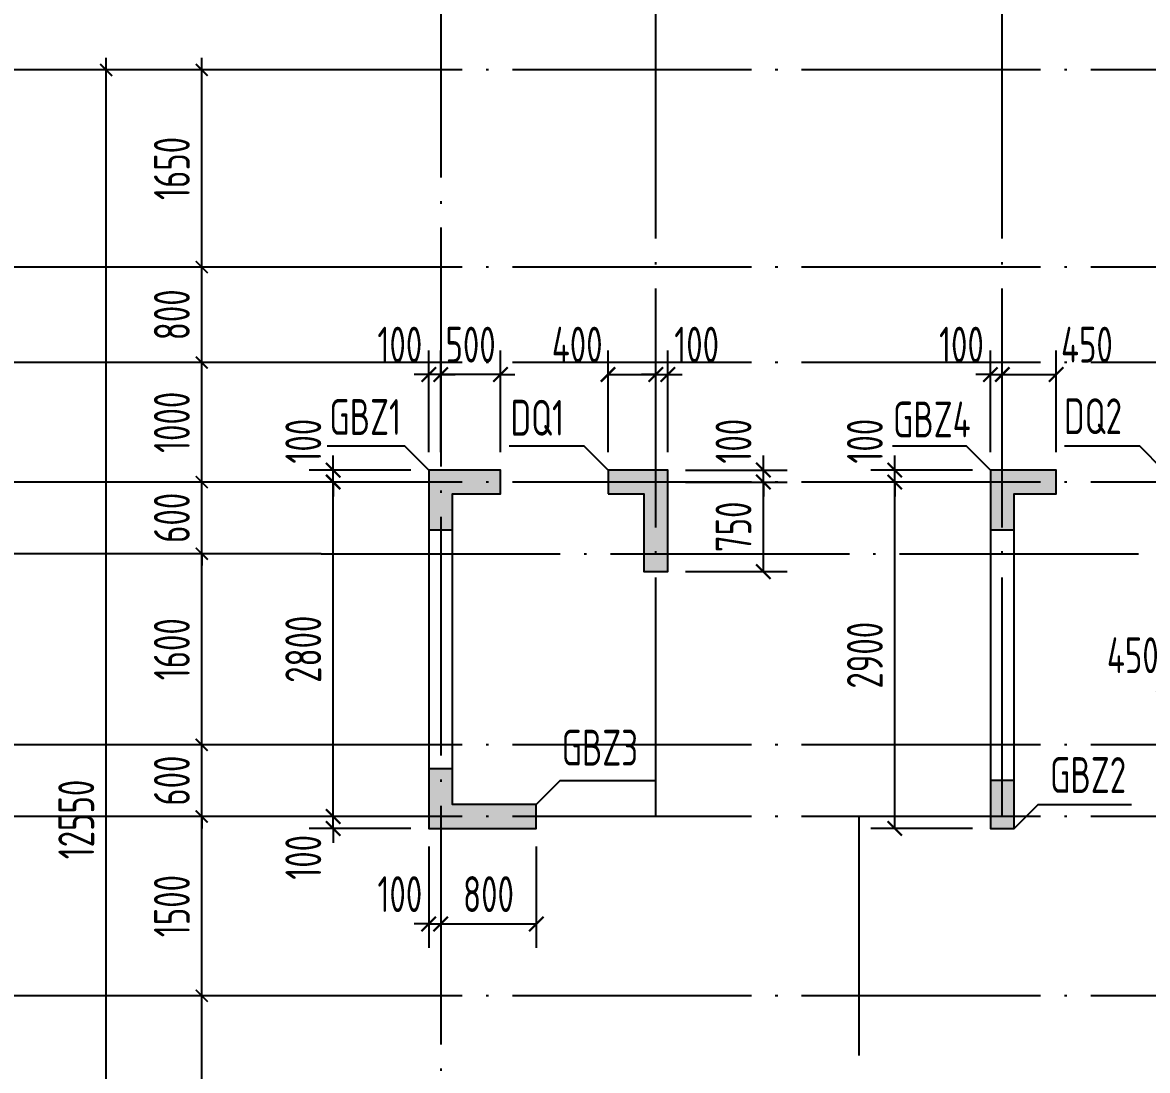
# Model space of a CAD drawing. Extents: x -1307975 to -76406, y -96289 to 379359.
# Drawn here: x -974498 to -965083, y 218942 to 227715 of the extents above; entities that cross this region are included whole.
import ezdxf
from ezdxf.enums import TextEntityAlignment as Align

# ---------------------------------------------------------------- set-up
doc = ezdxf.new("R2010")
doc.units = 0
doc.header["$LTSCALE"] = 1000
doc.linetypes.add('DOTE', pattern=[2.42, 2, -0.2, 0.02, -0.2])
doc.layers.get('0').update_dxf_attribs({"linetype": 'CONTINUOUS'})
doc.layers.get('DEFPOINTS').update_dxf_attribs({"linetype": 'CONTINUOUS'})
for name, color, linetype in [('A-AXIS', 1, 'CONTINUOUS'), ('A-DOTE', 10, 'DOTE'), ('S-Q墙实线', 6, 'CONTINUOUS'), ('S-Q墙标注', 3, 'CONTINUOUS'), ('S-X详图填充', 252, 'CONTINUOUS'), ('S-X详图实线', 4, 'CONTINUOUS'), ('S-Y一般标注', 3, 'CONTINUOUS'), ('S-Z柱编号', 6, 'CONTINUOUS')]:
    doc.layers.add(name, color=color, linetype=linetype)
doc.styles.add('TSSD_DIMENSION', font='Tssdeng.shx', dxfattribs={"width": 0.7, "bigfont": 'tssdchn.shx'})
doc.styles.add('TSSD_REIN', font='tssdeng.shx', dxfattribs={"width": 0.7, "height": 300, "bigfont": 'tssdchn.shx'})
doc.styles.add('结构文字', font='zstxt.shx', dxfattribs={"width": 0.7, "bigfont": 'zshz.shx'})
doc.dimstyles.new('STRUCK', dxfattribs={"dimtxt": 400, "dimasz": 121, "dimexe": 200, "dimexo": 150, "dimgap": 115, "dimtad": 1, "dimdec": 0, "dimdsep": 46, "dimtxsty": '结构文字', "dimblk": 'ARCHTICK', "dimcen": 400, "dimclrd": 3, "dimclre": 3, "dimclrt": 7, "dimadec": 0, "dimazin": 0, "dimtfac": 1, "dimtdec": 0, "dimtix": 1, "dimtmove": 2, "dimatfit": 3, "dimldrblk": '_DIMX', "dimfxl": 1, "dimtolj": 1, "dimtzin": 0, "dimarcsym": 0})
doc.dimstyles.new('TSSD_100_100', dxfattribs={"dimtxt": 300, "dimasz": 100, "dimexe": 100, "dimexo": 250, "dimgap": 100, "dimtad": 1, "dimdec": 0, "dimzin": 0, "dimdsep": 46, "dimtxsty": 'TSSD_DIMENSION', "dimblk": 'ARCHTICK', "dimcen": 0, "dimdle": 100, "dimclrt": 7, "dimadec": 0, "dimazin": 0, "dimtfac": 1, "dimtdec": 0, "dimtix": 1, "dimtmove": 2, "dimatfit": 3, "dimldrblk": 'ARCHTICK', "dimfxl": 1, "dimtolj": 1, "dimtzin": 0, "dimarcsym": 0})

# ---------------------------------------------------------------- blocks, each defined once
blk = doc.blocks.new('_ArchTick')
at = {"color": 0, "linetype": 'ByBlock', "const_width": 0.15}
blk.add_lwpolyline([(-0.5, -0.5), (0.5, 0.5)], dxfattribs=at)
blk = doc.blocks.new('*D288')
at = {"layer": 'DEFPOINTS', "color": 0, "transparency": 16777216}
for p in [(2600, 10900), (3600, 10900), (3600, 9400)]:
    blk.add_point(p, dxfattribs=at)
at = {"layer": 'S-Y一般标注', "color": 0, "lineweight": -2, "transparency": 16777216}
for p, q in [((2600, 9300), (2600, 11000)), ((3350, 10900), (2500, 10900)), ((3350, 9400), (2500, 9400))]:
    blk.add_line(p, q, dxfattribs=at)
at = {"layer": 'S-Y一般标注', "color": 0, "lineweight": -2, "transparency": 16777216, "xscale": 100, "yscale": 100, "zscale": 100}
for p, rotation in [((2600, 10900), 90), ((2600, 9400), 270)]:
    blk.add_blockref('_ArchTick', p, dxfattribs=dict(at, rotation=rotation))
at = {"layer": 'S-Y一般标注', "color": 7, "transparency": 16777216, "insert": (2350, 10150), "char_height": 300, "attachment_point": 5, "rotation": 90, "style": 'TSSD_DIMENSION'}
blk.add_mtext('\\A1;1500', dxfattribs=at)
blk = doc.blocks.new('*D289')
at = {"layer": 'DEFPOINTS', "color": 0, "transparency": 16777216}
for p in [(2600, 11500), (3600, 11500), (3600, 10900)]:
    blk.add_point(p, dxfattribs=at)
at = {"layer": 'S-Y一般标注', "color": 0, "lineweight": -2, "transparency": 16777216}
for p, q in [((2600, 11500), (2600, 11600)), ((3350, 11500), (2500, 11500)), ((2600, 10900), (2600, 11500)), ((3350, 10900), (2500, 10900)), ((2600, 10900), (2600, 10800))]:
    blk.add_line(p, q, dxfattribs=at)
at = {"layer": 'S-Y一般标注', "color": 0, "lineweight": -2, "transparency": 16777216, "xscale": 100, "yscale": 100, "zscale": 100}
for p, rotation in [((2600, 11500), 270), ((2600, 10900), 90)]:
    blk.add_blockref('_ArchTick', p, dxfattribs=dict(at, rotation=rotation))
at = {"layer": 'S-Y一般标注', "color": 7, "transparency": 16777216, "insert": (2350, 11200), "char_height": 300, "attachment_point": 5, "rotation": 90, "style": 'TSSD_DIMENSION'}
blk.add_mtext('\\A1;600', dxfattribs=at)
blk = doc.blocks.new('*D290')
at = {"layer": 'DEFPOINTS', "color": 0, "transparency": 16777216}
for p in [(2600, 13100.3), (3600, 13100.3), (3600, 11500)]:
    blk.add_point(p, dxfattribs=at)
at = {"layer": 'S-Y一般标注', "color": 0, "lineweight": -2, "transparency": 16777216}
for p, q in [((2600, 11400), (2600, 13200.3)), ((3350, 13100.3), (2500, 13100.3)), ((3350, 11500), (2500, 11500))]:
    blk.add_line(p, q, dxfattribs=at)
at = {"layer": 'S-Y一般标注', "color": 0, "lineweight": -2, "transparency": 16777216, "xscale": 100, "yscale": 100, "zscale": 100}
for p, rotation in [((2600, 13100.3), 90), ((2600, 11500), 270)]:
    blk.add_blockref('_ArchTick', p, dxfattribs=dict(at, rotation=rotation))
at = {"layer": 'S-Y一般标注', "color": 7, "transparency": 16777216, "insert": (2350, 12300.2), "char_height": 300, "attachment_point": 5, "rotation": 90, "style": 'TSSD_DIMENSION'}
blk.add_mtext('\\A1;1600', dxfattribs=at)
blk = doc.blocks.new('*D291')
at = {"layer": 'DEFPOINTS', "color": 0, "transparency": 16777216}
for p in [(2600, 13700), (3600, 13700), (3600, 13100.3)]:
    blk.add_point(p, dxfattribs=at)
at = {"layer": 'S-Y一般标注', "color": 0, "lineweight": -2, "transparency": 16777216}
for p, q in [((2600, 13700), (2600, 13800)), ((3350, 13700), (2500, 13700)), ((2600, 13100.3), (2600, 13700)), ((3350, 13100.3), (2500, 13100.3)), ((2600, 13100.3), (2600, 13000.3))]:
    blk.add_line(p, q, dxfattribs=at)
at = {"layer": 'S-Y一般标注', "color": 0, "lineweight": -2, "transparency": 16777216, "xscale": 100, "yscale": 100, "zscale": 100}
for p, rotation in [((2600, 13700), 270), ((2600, 13100.3), 90)]:
    blk.add_blockref('_ArchTick', p, dxfattribs=dict(at, rotation=rotation))
at = {"layer": 'S-Y一般标注', "color": 7, "transparency": 16777216, "insert": (2350, 13400.2), "char_height": 300, "attachment_point": 5, "rotation": 90, "style": 'TSSD_DIMENSION'}
blk.add_mtext('\\A1;600', dxfattribs=at)
blk = doc.blocks.new('*D292')
at = {"layer": 'DEFPOINTS', "color": 0, "transparency": 16777216}
for p in [(2600, 14700), (3600, 14700), (3600, 13700)]:
    blk.add_point(p, dxfattribs=at)
at = {"layer": 'S-Y一般标注', "color": 0, "lineweight": -2, "transparency": 16777216}
for p, q in [((2600, 13600), (2600, 14800)), ((3350, 14700), (2500, 14700)), ((3350, 13700), (2500, 13700))]:
    blk.add_line(p, q, dxfattribs=at)
at = {"layer": 'S-Y一般标注', "color": 0, "lineweight": -2, "transparency": 16777216, "xscale": 100, "yscale": 100, "zscale": 100}
for p, rotation in [((2600, 14700), 90), ((2600, 13700), 270)]:
    blk.add_blockref('_ArchTick', p, dxfattribs=dict(at, rotation=rotation))
at = {"layer": 'S-Y一般标注', "color": 7, "transparency": 16777216, "insert": (2350, 14200), "char_height": 300, "attachment_point": 5, "rotation": 90, "style": 'TSSD_DIMENSION'}
blk.add_mtext('\\A1;1000', dxfattribs=at)
blk = doc.blocks.new('*D293')
at = {"layer": 'DEFPOINTS', "color": 0, "transparency": 16777216}
for p in [(1800, 17150), (3600, 17150), (3600, 4600)]:
    blk.add_point(p, dxfattribs=at)
at = {"layer": 'S-Y一般标注', "color": 0, "lineweight": -2, "transparency": 16777216}
for p, q in [((1800, 4500), (1800, 17250)), ((3350, 17150), (1700, 17150)), ((3350, 4600), (1700, 4600))]:
    blk.add_line(p, q, dxfattribs=at)
at = {"layer": 'S-Y一般标注', "color": 0, "lineweight": -2, "transparency": 16777216, "xscale": 100, "yscale": 100, "zscale": 100}
for p, rotation in [((1800, 17150), 90), ((1800, 4600), 270)]:
    blk.add_blockref('_ArchTick', p, dxfattribs=dict(at, rotation=rotation))
at = {"layer": 'S-Y一般标注', "color": 7, "transparency": 16777216, "insert": (1550, 10875), "char_height": 300, "attachment_point": 5, "rotation": 90, "style": 'TSSD_DIMENSION'}
blk.add_mtext('\\A1;12550', dxfattribs=at)
blk = doc.blocks.new('*D294')
at = {"layer": 'DEFPOINTS', "color": 0, "transparency": 16777216}
for p in [(2600, 15500), (3600, 15500), (3600, 14700)]:
    blk.add_point(p, dxfattribs=at)
at = {"layer": 'S-Y一般标注', "color": 0, "lineweight": -2, "transparency": 16777216}
for p, q in [((2600, 14600), (2600, 15600)), ((3350, 15500), (2500, 15500)), ((3350, 14700), (2500, 14700))]:
    blk.add_line(p, q, dxfattribs=at)
at = {"layer": 'S-Y一般标注', "color": 0, "lineweight": -2, "transparency": 16777216, "xscale": 100, "yscale": 100, "zscale": 100}
for p, rotation in [((2600, 15500), 90), ((2600, 14700), 270)]:
    blk.add_blockref('_ArchTick', p, dxfattribs=dict(at, rotation=rotation))
at = {"layer": 'S-Y一般标注', "color": 7, "transparency": 16777216, "insert": (2350, 15100), "char_height": 300, "attachment_point": 5, "rotation": 90, "style": 'TSSD_DIMENSION'}
blk.add_mtext('\\A1;800', dxfattribs=at)
blk = doc.blocks.new('*D296')
at = {"layer": 'DEFPOINTS', "color": 0, "transparency": 16777216}
for p in [(2600, 9400), (3600, 9400), (3600, 6400)]:
    blk.add_point(p, dxfattribs=at)
at = {"layer": 'S-Y一般标注', "color": 0, "lineweight": -2, "transparency": 16777216}
for p, q in [((2600, 6300), (2600, 9500)), ((3350, 9400), (2500, 9400)), ((3350, 6400), (2500, 6400))]:
    blk.add_line(p, q, dxfattribs=at)
at = {"layer": 'S-Y一般标注', "color": 0, "lineweight": -2, "transparency": 16777216, "xscale": 100, "yscale": 100, "zscale": 100}
for p, rotation in [((2600, 9400), 90), ((2600, 6400), 270)]:
    blk.add_blockref('_ArchTick', p, dxfattribs=dict(at, rotation=rotation))
at = {"layer": 'S-Y一般标注', "color": 7, "transparency": 16777216, "insert": (2350, 7900), "char_height": 300, "attachment_point": 5, "rotation": 90, "style": 'TSSD_DIMENSION'}
blk.add_mtext('\\A1;3000', dxfattribs=at)
blk = doc.blocks.new('*D325')
at = {"layer": 'DEFPOINTS', "color": 0, "transparency": 16777216}
for p in [(2600, 17150), (3600, 17150), (3600, 15500)]:
    blk.add_point(p, dxfattribs=at)
at = {"layer": 'S-Y一般标注', "color": 0, "lineweight": -2, "transparency": 16777216}
for p, q in [((2600, 15400), (2600, 17250)), ((3350, 17150), (2500, 17150)), ((3350, 15500), (2500, 15500))]:
    blk.add_line(p, q, dxfattribs=at)
at = {"layer": 'S-Y一般标注', "color": 0, "lineweight": -2, "transparency": 16777216, "xscale": 100, "yscale": 100, "zscale": 100}
for p, rotation in [((2600, 17150), 90), ((2600, 15500), 270)]:
    blk.add_blockref('_ArchTick', p, dxfattribs=dict(at, rotation=rotation))
at = {"layer": 'S-Y一般标注', "color": 7, "transparency": 16777216, "insert": (2350, 16325), "char_height": 300, "attachment_point": 5, "rotation": 90, "style": 'TSSD_DIMENSION'}
blk.add_mtext('\\A1;1650', dxfattribs=at)
blk = doc.blocks.new('*D1837')
at = {"layer": 'DEFPOINTS', "color": 0, "transparency": 16777216}
for p in [(-971898.4, 221068.3), (-971098.4, 221068.3), (-971098.4, 220968.3)]:
    blk.add_point(p, dxfattribs=at)
at = {"layer": 'S-Q墙标注', "color": 3, "lineweight": -2, "transparency": 16777216}
for p, q in [((-971898.4, 221068.3), (-971898.4, 221189.3)), ((-971248.4, 221068.3), (-972098.4, 221068.3)), ((-971898.4, 220968.3), (-971898.4, 221068.3)), ((-971248.4, 220968.3), (-972098.4, 220968.3)), ((-971898.4, 220968.3), (-971898.4, 220847.3))]:
    blk.add_line(p, q, dxfattribs=at)
at = {"layer": 'S-Q墙标注', "color": 3, "lineweight": -2, "transparency": 16777216, "xscale": 121, "yscale": 121, "zscale": 121}
for p, rotation in [((-971898.4, 221068.3), 270), ((-971898.4, 220968.3), 90)]:
    blk.add_blockref('_ArchTick', p, dxfattribs=dict(at, rotation=rotation))
at = {"layer": 'S-Q墙标注', "color": 7, "transparency": 16777216, "insert": (-972148.4, 220726.3), "char_height": 300, "attachment_point": 5, "rotation": 90, "style": 'TSSD_REIN'}
blk.add_mtext('\\A1;100', dxfattribs=at)
blk = doc.blocks.new('_DIMX')
blk.add_line((-150, 0), (150, 0))
at = {"const_width": 50}
blk.add_lwpolyline([(-70, -70), (70, 70)], dxfattribs=at)
blk = doc.blocks.new('*D1838')
at = {"layer": 'DEFPOINTS', "color": 0, "transparency": 16777216}
for p in [(-971898.4, 223868.3), (-971098.4, 223868.3), (-971098.4, 221068.3)]:
    blk.add_point(p, dxfattribs=at)
at = {"layer": 'S-Q墙标注', "color": 3, "lineweight": -2, "transparency": 16777216}
for p, q in [((-971248.4, 223868.3), (-972098.4, 223868.3)), ((-971898.4, 221068.3), (-971898.4, 223868.3)), ((-971248.4, 221068.3), (-972098.4, 221068.3))]:
    blk.add_line(p, q, dxfattribs=at)
at = {"layer": 'S-Q墙标注', "color": 3, "lineweight": -2, "transparency": 16777216, "xscale": 121, "yscale": 121, "zscale": 121}
for p, rotation in [((-971898.4, 223868.3), 90), ((-971898.4, 221068.3), 270)]:
    blk.add_blockref('_ArchTick', p, dxfattribs=dict(at, rotation=rotation))
at = {"layer": 'S-Q墙标注', "color": 7, "transparency": 16777216, "insert": (-972148.4, 222468.3), "char_height": 300, "attachment_point": 5, "rotation": 90, "style": 'TSSD_REIN'}
blk.add_mtext('\\A1;2800', dxfattribs=at)
blk = doc.blocks.new('*D1839')
at = {"layer": 'DEFPOINTS', "color": 0, "transparency": 16777216}
for p in [(-971898.4, 223968.3), (-971098.4, 223968.3), (-971098.4, 223868.3)]:
    blk.add_point(p, dxfattribs=at)
at = {"layer": 'S-Q墙标注', "color": 3, "lineweight": -2, "transparency": 16777216}
for p, q in [((-971898.4, 223968.3), (-971898.4, 224089.3)), ((-971248.4, 223968.3), (-972098.4, 223968.3)), ((-971898.4, 223868.3), (-971898.4, 223968.3)), ((-971248.4, 223868.3), (-972098.4, 223868.3)), ((-971898.4, 223868.3), (-971898.4, 223747.3))]:
    blk.add_line(p, q, dxfattribs=at)
at = {"layer": 'S-Q墙标注', "color": 3, "lineweight": -2, "transparency": 16777216, "xscale": 121, "yscale": 121, "zscale": 121}
for p, rotation in [((-971898.4, 223968.3), 270), ((-971898.4, 223868.3), 90)]:
    blk.add_blockref('_ArchTick', p, dxfattribs=dict(at, rotation=rotation))
at = {"layer": 'S-Q墙标注', "color": 7, "transparency": 16777216, "insert": (-972148.4, 224210.2), "char_height": 300, "attachment_point": 5, "rotation": 90, "style": 'TSSD_REIN'}
blk.add_mtext('\\A1;100', dxfattribs=at)
blk = doc.blocks.new('*D1840')
at = {"layer": 'DEFPOINTS', "color": 0, "transparency": 16777216}
for p in [(-971098.4, 220968.3), (-970998.4, 220968.3), (-970998.4, 220168.3)]:
    blk.add_point(p, dxfattribs=at)
at = {"layer": 'S-Q墙标注', "color": 3, "lineweight": -2, "transparency": 16777216}
for p, q in [((-971098.4, 220818.3), (-971098.4, 219968.3)), ((-970998.4, 220818.3), (-970998.4, 219968.3)), ((-971098.4, 220168.3), (-971219.4, 220168.3)), ((-971098.4, 220168.3), (-970998.4, 220168.3)), ((-970998.4, 220168.3), (-970877.4, 220168.3))]:
    blk.add_line(p, q, dxfattribs=at)
at = {"layer": 'S-Q墙标注', "color": 3, "lineweight": -2, "transparency": 16777216, "xscale": 121, "yscale": 121, "zscale": 121}
blk.add_blockref('_ArchTick', (-971098.4, 220168.3), dxfattribs=at)
at = {"layer": 'S-Q墙标注', "color": 3, "lineweight": -2, "transparency": 16777216, "xscale": 121, "yscale": 121, "zscale": 121, "rotation": 180}
blk.add_blockref('_ArchTick', (-970998.4, 220168.3), dxfattribs=at)
at = {"layer": 'S-Q墙标注', "color": 7, "transparency": 16777216, "insert": (-971340.3, 220418.3), "char_height": 300, "attachment_point": 5, "style": 'TSSD_REIN'}
blk.add_mtext('\\A1;100', dxfattribs=at)
blk = doc.blocks.new('*D1841')
at = {"layer": 'DEFPOINTS', "color": 0, "transparency": 16777216}
for p in [(-970998.4, 220968.3), (-970198.4, 220968.3), (-970198.4, 220168.3)]:
    blk.add_point(p, dxfattribs=at)
at = {"layer": 'S-Q墙标注', "color": 3, "lineweight": -2, "transparency": 16777216}
for p, q in [((-970998.4, 220818.3), (-970998.4, 219968.3)), ((-970198.4, 220818.3), (-970198.4, 219968.3)), ((-970998.4, 220168.3), (-970198.4, 220168.3))]:
    blk.add_line(p, q, dxfattribs=at)
at = {"layer": 'S-Q墙标注', "color": 3, "lineweight": -2, "transparency": 16777216, "xscale": 121, "yscale": 121, "zscale": 121, "rotation": 180}
blk.add_blockref('_ArchTick', (-970998.4, 220168.3), dxfattribs=at)
at = {"layer": 'S-Q墙标注', "color": 3, "lineweight": -2, "transparency": 16777216, "xscale": 121, "yscale": 121, "zscale": 121}
blk.add_blockref('_ArchTick', (-970198.4, 220168.3), dxfattribs=at)
at = {"layer": 'S-Q墙标注', "color": 7, "transparency": 16777216, "insert": (-970598.4, 220418.3), "char_height": 300, "attachment_point": 5, "style": 'TSSD_REIN'}
blk.add_mtext('\\A1;800', dxfattribs=at)
blk = doc.blocks.new('*D1844')
at = {"layer": 'DEFPOINTS', "color": 0, "transparency": 16777216}
for p in [(-970998.4, 224768.3), (-970998.4, 223968.3), (-970498.4, 223968.3)]:
    blk.add_point(p, dxfattribs=at)
at = {"layer": 'S-Q墙标注', "color": 3, "lineweight": -2, "transparency": 16777216}
for p, q in [((-970998.4, 224118.3), (-970998.4, 224968.3)), ((-970498.4, 224118.3), (-970498.4, 224968.3)), ((-970998.4, 224768.3), (-971119.4, 224768.3)), ((-970498.4, 224768.3), (-970998.4, 224768.3)), ((-970498.4, 224768.3), (-970377.4, 224768.3))]:
    blk.add_line(p, q, dxfattribs=at)
at = {"layer": 'S-Q墙标注', "color": 3, "lineweight": -2, "transparency": 16777216, "xscale": 121, "yscale": 121, "zscale": 121}
blk.add_blockref('_ArchTick', (-970998.4, 224768.3), dxfattribs=at)
at = {"layer": 'S-Q墙标注', "color": 3, "lineweight": -2, "transparency": 16777216, "xscale": 121, "yscale": 121, "zscale": 121, "rotation": 180}
blk.add_blockref('_ArchTick', (-970498.4, 224768.3), dxfattribs=at)
at = {"layer": 'S-Q墙标注', "color": 7, "transparency": 16777216, "insert": (-970748.4, 225018.3), "char_height": 300, "attachment_point": 5, "style": 'TSSD_REIN'}
blk.add_mtext('\\A1;500', dxfattribs=at)
blk = doc.blocks.new('*D1845')
at = {"layer": 'DEFPOINTS', "color": 0, "transparency": 16777216}
for p in [(-971098.4, 224768.3), (-971098.4, 223968.3), (-970998.4, 223968.3)]:
    blk.add_point(p, dxfattribs=at)
at = {"layer": 'S-Q墙标注', "color": 3, "lineweight": -2, "transparency": 16777216}
for p, q in [((-971098.4, 224118.3), (-971098.4, 224968.3)), ((-970998.4, 224118.3), (-970998.4, 224968.3)), ((-971098.4, 224768.3), (-971219.4, 224768.3)), ((-970998.4, 224768.3), (-971098.4, 224768.3)), ((-970998.4, 224768.3), (-970877.4, 224768.3))]:
    blk.add_line(p, q, dxfattribs=at)
at = {"layer": 'S-Q墙标注', "color": 3, "lineweight": -2, "transparency": 16777216, "xscale": 121, "yscale": 121, "zscale": 121}
blk.add_blockref('_ArchTick', (-971098.4, 224768.3), dxfattribs=at)
at = {"layer": 'S-Q墙标注', "color": 3, "lineweight": -2, "transparency": 16777216, "xscale": 121, "yscale": 121, "zscale": 121, "rotation": 180}
blk.add_blockref('_ArchTick', (-970998.4, 224768.3), dxfattribs=at)
at = {"layer": 'S-Q墙标注', "color": 7, "transparency": 16777216, "insert": (-971340.3, 225018.3), "char_height": 300, "attachment_point": 5, "style": 'TSSD_REIN'}
blk.add_mtext('\\A1;100', dxfattribs=at)
blk = doc.blocks.new('*D1856')
at = {"layer": 'DEFPOINTS', "color": 0, "transparency": 16777216}
for p in [(-969098.4, 223868.3), (-968298.4, 223868.3), (-969098.4, 223118.3)]:
    blk.add_point(p, dxfattribs=at)
at = {"layer": 'S-Q墙标注', "color": 3, "lineweight": -2, "transparency": 16777216}
for p, q in [((-968948.4, 223868.3), (-968098.4, 223868.3)), ((-968298.4, 223118.3), (-968298.4, 223868.3)), ((-968948.4, 223118.3), (-968098.4, 223118.3))]:
    blk.add_line(p, q, dxfattribs=at)
at = {"layer": 'S-Q墙标注', "color": 3, "lineweight": -2, "transparency": 16777216, "xscale": 121, "yscale": 121, "zscale": 121}
for p, rotation in [((-968298.4, 223868.3), 90), ((-968298.4, 223118.3), 270)]:
    blk.add_blockref('_ArchTick', p, dxfattribs=dict(at, rotation=rotation))
at = {"layer": 'S-Q墙标注', "color": 7, "transparency": 16777216, "insert": (-968548.4, 223493.3), "char_height": 300, "attachment_point": 5, "rotation": 90, "style": 'TSSD_REIN'}
blk.add_mtext('\\A1;750', dxfattribs=at)
blk = doc.blocks.new('*D1857')
at = {"layer": 'DEFPOINTS', "color": 0, "transparency": 16777216}
for p in [(-969098.4, 223968.3), (-968298.4, 223968.3), (-969098.4, 223868.3)]:
    blk.add_point(p, dxfattribs=at)
at = {"layer": 'S-Q墙标注', "color": 3, "lineweight": -2, "transparency": 16777216}
for p, q in [((-968298.4, 223968.3), (-968298.4, 224089.3)), ((-968948.4, 223968.3), (-968098.4, 223968.3)), ((-968298.4, 223868.3), (-968298.4, 223968.3)), ((-968948.4, 223868.3), (-968098.4, 223868.3)), ((-968298.4, 223868.3), (-968298.4, 223747.3))]:
    blk.add_line(p, q, dxfattribs=at)
at = {"layer": 'S-Q墙标注', "color": 3, "lineweight": -2, "transparency": 16777216, "xscale": 121, "yscale": 121, "zscale": 121}
for p, rotation in [((-968298.4, 223968.3), 270), ((-968298.4, 223868.3), 90)]:
    blk.add_blockref('_ArchTick', p, dxfattribs=dict(at, rotation=rotation))
at = {"layer": 'S-Q墙标注', "color": 7, "transparency": 16777216, "insert": (-968548.4, 224210.2), "char_height": 300, "attachment_point": 5, "rotation": 90, "style": 'TSSD_REIN'}
blk.add_mtext('\\A1;100', dxfattribs=at)
blk = doc.blocks.new('*D1858')
at = {"layer": 'DEFPOINTS', "color": 0, "transparency": 16777216}
for p in [(-969198.4, 224768.3), (-969598.3, 223968.3), (-969198.4, 223968.3)]:
    blk.add_point(p, dxfattribs=at)
at = {"layer": 'S-Q墙标注', "color": 3, "lineweight": -2, "transparency": 16777216}
for p, q in [((-969598.3, 224118.3), (-969598.3, 224968.3)), ((-969198.4, 224118.3), (-969198.4, 224968.3)), ((-969598.3, 224768.3), (-969198.4, 224768.3))]:
    blk.add_line(p, q, dxfattribs=at)
at = {"layer": 'S-Q墙标注', "color": 3, "lineweight": -2, "transparency": 16777216, "xscale": 121, "yscale": 121, "zscale": 121, "rotation": 180}
blk.add_blockref('_ArchTick', (-969598.3, 224768.3), dxfattribs=at)
at = {"layer": 'S-Q墙标注', "color": 3, "lineweight": -2, "transparency": 16777216, "xscale": 121, "yscale": 121, "zscale": 121}
blk.add_blockref('_ArchTick', (-969198.4, 224768.3), dxfattribs=at)
at = {"layer": 'S-Q墙标注', "color": 7, "transparency": 16777216, "insert": (-969856.3, 225018.3), "char_height": 300, "attachment_point": 5, "style": 'TSSD_REIN'}
blk.add_mtext('\\A1;400', dxfattribs=at)
blk = doc.blocks.new('*D1859')
at = {"layer": 'DEFPOINTS', "color": 0, "transparency": 16777216}
for p in [(-969098.4, 224768.3), (-969198.4, 223968.3), (-969098.4, 223968.3)]:
    blk.add_point(p, dxfattribs=at)
at = {"layer": 'S-Q墙标注', "color": 3, "lineweight": -2, "transparency": 16777216}
for p, q in [((-969198.4, 224118.3), (-969198.4, 224968.3)), ((-969098.4, 224118.3), (-969098.4, 224968.3)), ((-969198.4, 224768.3), (-969319.4, 224768.3)), ((-969198.4, 224768.3), (-969098.4, 224768.3)), ((-969098.4, 224768.3), (-968977.4, 224768.3))]:
    blk.add_line(p, q, dxfattribs=at)
at = {"layer": 'S-Q墙标注', "color": 3, "lineweight": -2, "transparency": 16777216, "xscale": 121, "yscale": 121, "zscale": 121}
blk.add_blockref('_ArchTick', (-969198.4, 224768.3), dxfattribs=at)
at = {"layer": 'S-Q墙标注', "color": 3, "lineweight": -2, "transparency": 16777216, "xscale": 121, "yscale": 121, "zscale": 121, "rotation": 180}
blk.add_blockref('_ArchTick', (-969098.4, 224768.3), dxfattribs=at)
at = {"layer": 'S-Q墙标注', "color": 7, "transparency": 16777216, "insert": (-968856.4, 225018.3), "char_height": 300, "attachment_point": 5, "style": 'TSSD_REIN'}
blk.add_mtext('\\A1;100', dxfattribs=at)
blk = doc.blocks.new('*D1860')
at = {"layer": 'DEFPOINTS', "color": 0, "transparency": 16777216}
for p in [(-967198.4, 223868.3), (-966398.4, 223868.3), (-966398.4, 220968.3)]:
    blk.add_point(p, dxfattribs=at)
at = {"layer": 'S-Q墙标注', "color": 3, "lineweight": -2, "transparency": 16777216}
for p, q in [((-966548.4, 223868.3), (-967398.4, 223868.3)), ((-967198.4, 220968.3), (-967198.4, 223868.3)), ((-966548.4, 220968.3), (-967398.4, 220968.3))]:
    blk.add_line(p, q, dxfattribs=at)
at = {"layer": 'S-Q墙标注', "color": 3, "lineweight": -2, "transparency": 16777216, "xscale": 121, "yscale": 121, "zscale": 121}
for p, rotation in [((-967198.4, 223868.3), 90), ((-967198.4, 220968.3), 270)]:
    blk.add_blockref('_ArchTick', p, dxfattribs=dict(at, rotation=rotation))
at = {"layer": 'S-Q墙标注', "color": 7, "transparency": 16777216, "insert": (-967448.4, 222418.3), "char_height": 300, "attachment_point": 5, "rotation": 90, "style": 'TSSD_REIN'}
blk.add_mtext('\\A1;2900', dxfattribs=at)
blk = doc.blocks.new('*D1861')
at = {"layer": 'DEFPOINTS', "color": 0, "transparency": 16777216}
for p in [(-967198.4, 223968.3), (-966398.4, 223968.3), (-966398.4, 223868.3)]:
    blk.add_point(p, dxfattribs=at)
at = {"layer": 'S-Q墙标注', "color": 3, "lineweight": -2, "transparency": 16777216}
for p, q in [((-967198.4, 223968.3), (-967198.4, 224089.3)), ((-966548.4, 223968.3), (-967398.4, 223968.3)), ((-967198.4, 223868.3), (-967198.4, 223968.3)), ((-966548.4, 223868.3), (-967398.4, 223868.3)), ((-967198.4, 223868.3), (-967198.4, 223747.3))]:
    blk.add_line(p, q, dxfattribs=at)
at = {"layer": 'S-Q墙标注', "color": 3, "lineweight": -2, "transparency": 16777216, "xscale": 121, "yscale": 121, "zscale": 121}
for p, rotation in [((-967198.4, 223968.3), 270), ((-967198.4, 223868.3), 90)]:
    blk.add_blockref('_ArchTick', p, dxfattribs=dict(at, rotation=rotation))
at = {"layer": 'S-Q墙标注', "color": 7, "transparency": 16777216, "insert": (-967448.4, 224210.2), "char_height": 300, "attachment_point": 5, "rotation": 90, "style": 'TSSD_REIN'}
blk.add_mtext('\\A1;100', dxfattribs=at)
blk = doc.blocks.new('*D1862')
at = {"layer": 'DEFPOINTS', "color": 0, "transparency": 16777216}
for p in [(-966298.4, 224768.3), (-966398.4, 223968.3), (-966298.4, 223968.3)]:
    blk.add_point(p, dxfattribs=at)
at = {"layer": 'S-Q墙标注', "color": 3, "lineweight": -2, "transparency": 16777216}
for p, q in [((-966398.4, 224118.3), (-966398.4, 224968.3)), ((-966298.4, 224118.3), (-966298.4, 224968.3)), ((-966398.4, 224768.3), (-966519.4, 224768.3)), ((-966398.4, 224768.3), (-966298.4, 224768.3)), ((-966298.4, 224768.3), (-966177.4, 224768.3))]:
    blk.add_line(p, q, dxfattribs=at)
at = {"layer": 'S-Q墙标注', "color": 3, "lineweight": -2, "transparency": 16777216, "xscale": 121, "yscale": 121, "zscale": 121}
blk.add_blockref('_ArchTick', (-966398.4, 224768.3), dxfattribs=at)
at = {"layer": 'S-Q墙标注', "color": 3, "lineweight": -2, "transparency": 16777216, "xscale": 121, "yscale": 121, "zscale": 121, "rotation": 180}
blk.add_blockref('_ArchTick', (-966298.4, 224768.3), dxfattribs=at)
at = {"layer": 'S-Q墙标注', "color": 7, "transparency": 16777216, "insert": (-966640.3, 225018.3), "char_height": 300, "attachment_point": 5, "style": 'TSSD_REIN'}
blk.add_mtext('\\A1;100', dxfattribs=at)
blk = doc.blocks.new('*D1863')
at = {"layer": 'DEFPOINTS', "color": 0, "transparency": 16777216}
for p in [(-965848.4, 224768.3), (-966298.4, 223968.3), (-965848.4, 223968.3)]:
    blk.add_point(p, dxfattribs=at)
at = {"layer": 'S-Q墙标注', "color": 3, "lineweight": -2, "transparency": 16777216}
for p, q in [((-966298.4, 224118.3), (-966298.4, 224968.3)), ((-965848.4, 224118.3), (-965848.4, 224968.3)), ((-966298.4, 224768.3), (-965848.4, 224768.3))]:
    blk.add_line(p, q, dxfattribs=at)
at = {"layer": 'S-Q墙标注', "color": 3, "lineweight": -2, "transparency": 16777216, "xscale": 121, "yscale": 121, "zscale": 121, "rotation": 180}
blk.add_blockref('_ArchTick', (-966298.4, 224768.3), dxfattribs=at)
at = {"layer": 'S-Q墙标注', "color": 3, "lineweight": -2, "transparency": 16777216, "xscale": 121, "yscale": 121, "zscale": 121}
blk.add_blockref('_ArchTick', (-965848.4, 224768.3), dxfattribs=at)
at = {"layer": 'S-Q墙标注', "color": 7, "transparency": 16777216, "insert": (-965590.3, 225018.3), "char_height": 300, "attachment_point": 5, "style": 'TSSD_REIN'}
blk.add_mtext('\\A1;450', dxfattribs=at)
blk = doc.blocks.new('*D1866')
at = {"layer": 'DEFPOINTS', "color": 0, "transparency": 16777216}
for p in [(-964948.3, 222968.3), (-964498.4, 222968.3), (-964498.4, 222168.3)]:
    blk.add_point(p, dxfattribs=at)
at = {"layer": 'S-Q墙标注', "color": 3, "lineweight": -2, "transparency": 16777216}
for p, q in [((-964948.3, 222818.3), (-964948.3, 221968.3)), ((-964498.4, 222818.3), (-964498.4, 221968.3)), ((-964948.3, 222168.3), (-964498.4, 222168.3))]:
    blk.add_line(p, q, dxfattribs=at)
at = {"layer": 'S-Q墙标注', "color": 3, "lineweight": -2, "transparency": 16777216, "xscale": 121, "yscale": 121, "zscale": 121, "rotation": 180}
blk.add_blockref('_ArchTick', (-964948.3, 222168.3), dxfattribs=at)
at = {"layer": 'S-Q墙标注', "color": 3, "lineweight": -2, "transparency": 16777216, "xscale": 121, "yscale": 121, "zscale": 121}
blk.add_blockref('_ArchTick', (-964498.4, 222168.3), dxfattribs=at)
at = {"layer": 'S-Q墙标注', "color": 7, "transparency": 16777216, "insert": (-965206.3, 222418.3), "char_height": 300, "attachment_point": 5, "style": 'TSSD_REIN'}
blk.add_mtext('\\A1;450', dxfattribs=at)
blk = doc.blocks.new('20210726.16395156')
at = {"layer": 'A-AXIS'}
for p, q in [((3600, 17150), (800, 17150)), ((3600, 15500), (800, 15500)), ((3600, 14700), (800, 14700)), ((3600, 13700), (800, 13700)), ((3600, 13100.3), (800, 13100.3)), ((3600, 11500), (800, 11500)), ((3600, 10900), (800, 10900)), ((3600, 9400), (800, 9400))]:
    blk.add_line(p, q, dxfattribs=at)
at = {"layer": 'A-DOTE'}
for p, q in [((4600, 18249.9), (4600, 3600)), ((6400, 10900), (6400, 18249.9)), ((9300, 10900), (9300, 18249.9)), ((55600, 17150), (3600, 17150)), ((55600, 15500), (3600, 15500)), ((55600, 14700), (3600, 14700)), ((55600, 13700), (3600, 13700)), ((3600, 13100.3), (55600, 13100.3)), ((55600, 11500), (3600, 11500)), ((55600, 10900), (3600, 10900)), ((8100, 10900), (8100, 3600)), ((55600, 9400), (3600, 9400))]:
    blk.add_line(p, q, dxfattribs=at)
at = {"layer": 'S-Y一般标注'}
for base, p1, p2, picture, middle in [((1800, 17150), (3600, 4600), (3600, 17150), '*D293', (1550, 10875)), ((2600, 17150), (3600, 15500), (3600, 17150), '*D325', (2350, 16325)), ((2600, 15500), (3600, 14700), (3600, 15500), '*D294', (2350, 15100)), ((2600, 14700), (3600, 13700), (3600, 14700), '*D292', (2350, 14200)), ((2600, 13700), (3600, 13100.3), (3600, 13700), '*D291', (2350, 13400.2)), ((2600, 13100.3), (3600, 11500), (3600, 13100.3), '*D290', (2350, 12300.2)), ((2600, 11500), (3600, 10900), (3600, 11500), '*D289', (2350, 11200)), ((2600, 10900), (3600, 9400), (3600, 10900), '*D288', (2350, 10150)), ((2600, 9400), (3600, 6400), (3600, 9400), '*D296', (2350, 7900))]:
    dim = blk.add_linear_dim(base=base, p1=p1, p2=p2, angle=90, dimstyle='TSSD_100_100', dxfattribs=at)
    dim.commit()
    dim.dimension.update_dxf_attribs({"geometry": picture, "text_midpoint": middle})

msp = doc.modelspace()

# ---------------------------------------------------------------- hatches: boundary and pattern name
at = {"layer": 'S-X详图填充'}
h = msp.add_hatch(color=256, dxfattribs=at)
h.dxf.hatch_style = 1
h.paths.add_polyline_path([(-971098.36, 223468.25), (-970898.36, 223468.25), (-970898.36, 223768.25), (-970498.36, 223768.25), (-970498.36, 223968.25), (-971098.36, 223968.25)])
h = msp.add_hatch(color=256, dxfattribs=at)
h.dxf.hatch_style = 1
h.paths.add_polyline_path([(-969598.27, 223768.25), (-969298.35, 223768.25), (-969298.35, 223118.28), (-969098.35, 223118.28), (-969098.35, 223968.25), (-969598.27, 223968.25)])
h = msp.add_hatch(color=256, dxfattribs=at)
h.dxf.hatch_style = 1
h.paths.add_polyline_path([(-966398.35, 223468.25), (-966198.35, 223468.25), (-966198.35, 223768.25), (-965848.35, 223768.25), (-965848.35, 223968.25), (-966398.35, 223968.25)])
h = msp.add_hatch(color=256, dxfattribs=at)
h.dxf.hatch_style = 1
h.paths.add_polyline_path([(-970898.36, 221468.26), (-971098.36, 221468.26), (-971098.36, 220968.26), (-970198.36, 220968.26), (-970198.36, 221168.26), (-970898.36, 221168.26)])
h = msp.add_hatch(color=256, dxfattribs=at)
h.dxf.hatch_style = 1
h.paths.add_polyline_path([(-966198.35, 221368.26), (-966398.35, 221368.26), (-966398.35, 220968.26), (-966198.35, 220968.26)])

# ---------------------------------------------------------------- linework, layer by layer
at = {"layer": 'S-Q墙实线'}
for points in [[(-970898.36, 223768.25), (-970498.36, 223768.25), (-970498.36, 223968.25), (-971098.36, 223968.25), (-971098.36, 220968.26), (-970198.36, 220968.26), (-970198.36, 221168.26), (-970898.36, 221168.26)], [(-969598.27, 223768.25), (-969298.35, 223768.25), (-969298.35, 223118.28), (-969098.35, 223118.28), (-969098.35, 223968.25), (-969598.27, 223968.25)], [(-966198.35, 223768.25), (-965848.35, 223768.25), (-965848.35, 223968.25), (-966398.35, 223968.25), (-966398.35, 220968.26), (-966198.35, 220968.26)]]:
    msp.add_lwpolyline(points, close=True, dxfattribs=at)
at = {"layer": 'S-X详图实线'}
for points in [[(-971098.36, 223468.25), (-970898.36, 223468.25), (-970898.36, 223768.25), (-970498.36, 223768.25), (-970498.36, 223968.25), (-971098.36, 223968.25), (-971098.36, 223468.25)], [(-969598.27, 223768.25), (-969298.35, 223768.25), (-969298.35, 223118.28), (-969098.35, 223118.28), (-969098.35, 223968.25), (-969598.27, 223968.25), (-969598.27, 223768.25)], [(-966398.35, 223468.25), (-966198.35, 223468.25), (-966198.35, 223768.25), (-965848.35, 223768.25), (-965848.35, 223968.25), (-966398.35, 223968.25), (-966398.35, 223468.25)], [(-970898.36, 221468.26), (-971098.36, 221468.26), (-971098.36, 220968.26), (-970198.36, 220968.26), (-970198.36, 221168.26), (-970898.36, 221168.26), (-970898.36, 221468.26)], [(-966198.35, 221368.26), (-966398.35, 221368.26), (-966398.35, 220968.26), (-966198.35, 220968.26), (-966198.35, 221368.26)]]:
    msp.add_lwpolyline(points, close=True, dxfattribs=at)
at = {"layer": 'S-Z柱编号', "color": 7}
for points in [[(-971098.36, 223968.25), (-971298.36, 224168.25), (-971949.94, 224168.25)], [(-969598.27, 223968.25), (-969798.27, 224168.25), (-970425.74, 224168.25)], [(-966398.35, 223968.25), (-966598.35, 224168.25), (-967218.44, 224168.25)], [(-964948.27, 223968.25), (-965148.27, 224168.25), (-965776.69, 224168.25)], [(-970198.36, 221168.26), (-969998.36, 221368.26), (-969198.57, 221368.26)], [(-966198.35, 220968.26), (-965998.35, 221168.26), (-965218.44, 221168.26)]]:
    msp.add_lwpolyline(points, dxfattribs=at)

# ---------------------------------------------------------------- block references
at = {"layer": 'A-DOTE'}
msp.add_blockref('20210726.16395156', (-975598.36, 210168.21), dxfattribs=at)

# ---------------------------------------------------------------- texts
at = {"layer": 'S-Z柱编号', "color": 7, "style": 'TSSD_REIN', "width": 0.7}
for s, p in [('GBZ1', (-971930.13, 224172.73)), ('DQ1', (-970413.98, 224166.53)), ('DQ2', (-965781.53, 224179.05)), ('GBZ4', (-967213.03, 224151.95)), ('GBZ3', (-969986.53, 221404.5)), ('GBZ2', (-965898.35, 221175.43))]:
    msp.add_text(s, height=300, dxfattribs=at).set_placement(p, align=Align.BOTTOM_LEFT)

# ---------------------------------------------------------------- dimensions: what is measured, and where the dimension line sits
at = {"layer": 'S-Q墙标注'}
for base, p1, p2, angle, picture, middle in [((-971098.37, 224768.25), (-970998.36, 223968.25), (-971098.37, 223968.25), 180, '*D1845', (-971340.3, 225018.25)), ((-971898.36, 223968.25), (-971098.36, 223868.25), (-971098.36, 223968.25), 90, '*D1839', (-972148.36, 224210.18)), ((-968298.35, 223968.25), (-969098.35, 223868.25), (-969098.35, 223968.25), 90, '*D1857', (-968548.35, 224210.18)), ((-967198.35, 223968.25), (-966398.35, 223868.25), (-966398.35, 223968.25), 90, '*D1861', (-967448.35, 224210.18)), ((-971898.36, 221068.25), (-971098.36, 220968.26), (-971098.36, 221068.25), 90, '*D1837', (-972148.36, 220726.33))]:
    dim = msp.add_linear_dim(base=base, p1=p1, p2=p2, angle=angle, dimstyle='STRUCK', override={"dimtxt": 300, "dimgap": 100, "dimtxsty": 'TSSD_REIN'}, dxfattribs=at)
    dim.commit()
    dim.dimension.update_dxf_attribs({"geometry": picture, "text_midpoint": middle, "dimtype": 160})
for base, p1, p2, angle, picture, middle in [((-970998.36, 224768.25), (-970498.36, 223968.25), (-970998.36, 223968.25), 180, '*D1844', (-970748.36, 225018.25)), ((-971898.36, 223868.25), (-971098.36, 221068.25), (-971098.36, 223868.25), 90, '*D1838', (-972148.36, 222468.25)), ((-968298.35, 223868.25), (-969098.35, 223118.28), (-969098.35, 223868.25), 90, '*D1856', (-968548.35, 223493.27)), ((-967198.35, 223868.25), (-966398.35, 220968.26), (-966398.35, 223868.25), 90, '*D1860', (-967448.35, 222418.25))]:
    dim = msp.add_linear_dim(base=base, p1=p1, p2=p2, angle=angle, dimstyle='STRUCK', override={"dimtxt": 300, "dimgap": 100, "dimtxsty": 'TSSD_REIN'}, dxfattribs=at)
    dim.commit()
    dim.dimension.update_dxf_attribs({"geometry": picture, "text_midpoint": middle})
for base, p1, p2, picture, middle in [((-969198.36, 224768.25), (-969598.27, 223968.25), (-969198.36, 223968.25), '*D1858', (-969856.34, 225018.25)), ((-969098.35, 224768.25), (-969198.36, 223968.25), (-969098.35, 223968.25), '*D1859', (-968856.43, 225018.25)), ((-966298.36, 224768.25), (-966398.35, 223968.25), (-966298.36, 223968.25), '*D1862', (-966640.27, 225018.25)), ((-965848.35, 224768.25), (-966298.36, 223968.25), (-965848.35, 223968.25), '*D1863', (-965590.27, 225018.25)), ((-964498.36, 222168.25), (-964948.27, 222968.25), (-964498.36, 222968.25), '*D1866', (-965206.35, 222418.25)), ((-970998.36, 220168.26), (-971098.36, 220968.26), (-970998.36, 220968.26), '*D1840', (-971340.29, 220418.26))]:
    dim = msp.add_linear_dim(base=base, p1=p1, p2=p2, dimstyle='STRUCK', override={"dimtxt": 300, "dimgap": 100, "dimtxsty": 'TSSD_REIN'}, dxfattribs=at)
    dim.commit()
    dim.dimension.update_dxf_attribs({"geometry": picture, "text_midpoint": middle, "dimtype": 160})
dim = msp.add_linear_dim(base=(-970198.36, 220168.26), p1=(-970998.36, 220968.26), p2=(-970198.36, 220968.26), dimstyle='STRUCK', override={"dimtxt": 300, "dimgap": 100, "dimtxsty": 'TSSD_REIN'}, dxfattribs=at)
dim.commit()
dim.dimension.update_dxf_attribs({"geometry": '*D1841', "text_midpoint": (-970598.36, 220418.26)})

doc.saveas('drawing.dxf')
